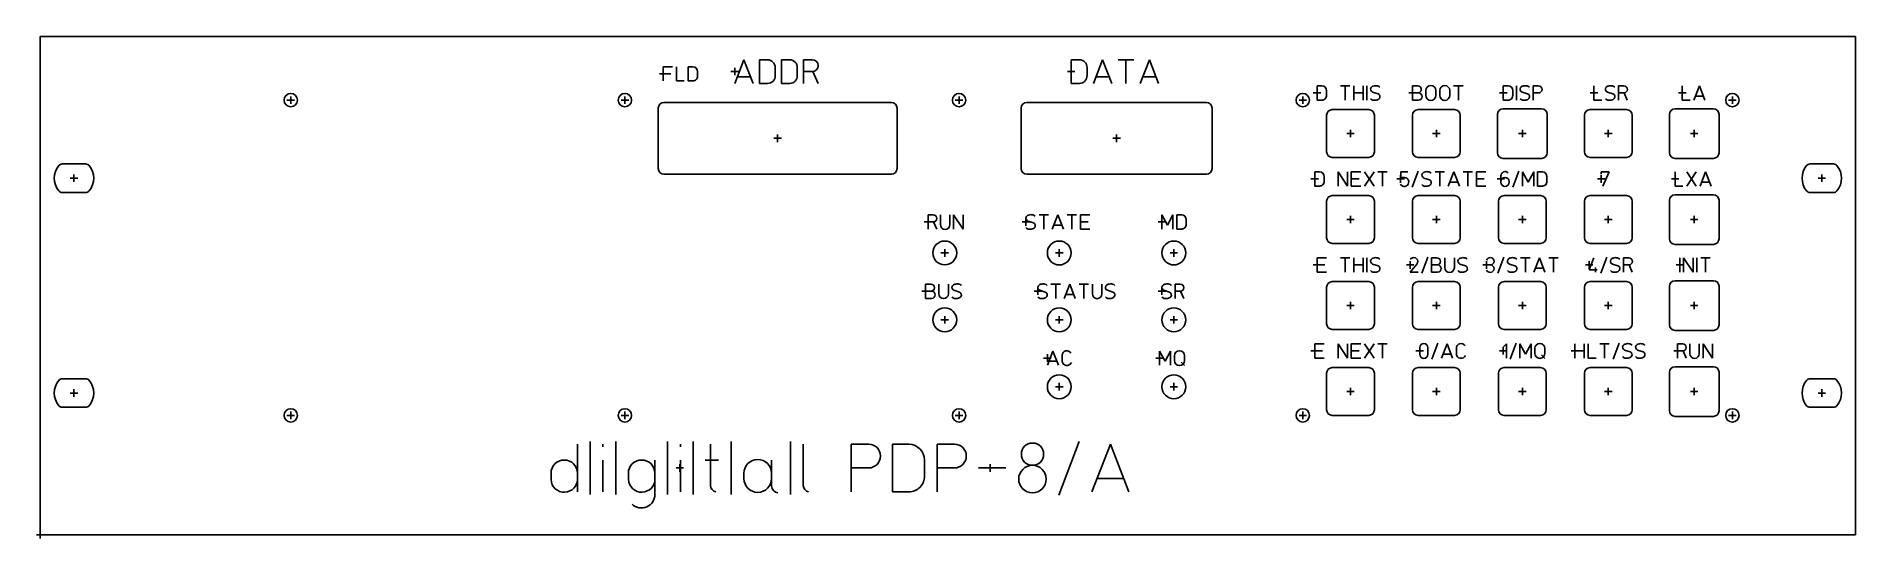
# Model space of a CAD drawing. Header units: inches. Extents: x 0 to 19, y 0 to 5.2.
import ezdxf

# ---------------------------------------------------------------- set-up
doc = ezdxf.new("R2010")
doc.units = ezdxf.units.IN
doc.header["$MEASUREMENT"] = 0
for name, color, linetype in [('Contour', 7, 'CONTINUOUS'), ('Engraving', 7, 'CONTINUOUS'), ('Reference_points', 1, 'CONTINUOUS')]:
    doc.layers.add(name, color=color, linetype=linetype)

msp = doc.modelspace()

# ---------------------------------------------------------------- linework, layer by layer
at = {"layer": 'Contour', "color": 7, "linetype": 'CONTINUOUS'}
for p, q in [((19.01575, 5.21654), (0, 5.21654)), ((0, 5.21654), (0, 5.21654)), ((0, 5.21654), (0, 0)), ((19.01575, 0), (19.01575, 5.21654)), ((19.01575, 5.21654), (19.01575, 5.21654)), ((6.475, 3.83409), (6.475, 4.46591)), ((6.53409, 4.525), (8.91591, 4.525)), ((8.975, 4.46591), (8.975, 3.83409)), ((10.275, 3.83409), (10.275, 4.46591)), ((10.33409, 4.525), (12.21591, 4.525)), ((12.275, 4.46591), (12.275, 3.83409)), ((13.475, 4.00909), (13.475, 4.39091)), ((13.53409, 4.45), (13.91591, 4.45)), ((13.975, 4.39091), (13.975, 4.00909)), ((14.375, 4.00909), (14.375, 4.39091)), ((14.43409, 4.45), (14.81591, 4.45)), ((14.875, 4.39091), (14.875, 4.00909)), ((15.265, 3.99909), (15.265, 4.40091)), ((15.32409, 4.46), (15.72591, 4.46)), ((15.785, 4.40091), (15.785, 3.99909)), ((16.175, 4.00909), (16.175, 4.39091)), ((16.23409, 4.45), (16.61591, 4.45)), ((16.675, 4.39091), (16.675, 4.00909)), ((17.065, 3.99909), (17.065, 4.40091)), ((17.12409, 4.46), (17.52591, 4.46)), ((17.585, 4.40091), (17.585, 3.99909)), ((0.23209, 3.88189), (0.47657, 3.88189)), ((13.91591, 3.95), (13.53409, 3.95)), ((14.81591, 3.95), (14.43409, 3.95)), ((15.72591, 3.94), (15.32409, 3.94)), ((16.61591, 3.95), (16.23409, 3.95)), ((17.52591, 3.94), (17.12409, 3.94)), ((18.53917, 3.88189), (18.78366, 3.88189)), ((8.91591, 3.775), (6.53409, 3.775)), ((12.21591, 3.775), (10.33409, 3.775)), ((0.47657, 3.58268), (0.23209, 3.58268)), ((13.475, 3.10909), (13.475, 3.49091)), ((13.53409, 3.55), (13.91591, 3.55)), ((13.975, 3.49091), (13.975, 3.10909)), ((14.375, 3.10909), (14.375, 3.49091)), ((14.43409, 3.55), (14.81591, 3.55)), ((14.875, 3.49091), (14.875, 3.10909)), ((15.275, 3.10909), (15.275, 3.49091)), ((15.33409, 3.55), (15.71591, 3.55)), ((15.775, 3.49091), (15.775, 3.10909)), ((16.175, 3.10909), (16.175, 3.49091)), ((16.23409, 3.55), (16.61591, 3.55)), ((16.675, 3.49091), (16.675, 3.10909)), ((17.065, 3.09909), (17.065, 3.50091)), ((17.12409, 3.56), (17.52591, 3.56)), ((17.585, 3.50091), (17.585, 3.09909)), ((18.78366, 3.58268), (18.53917, 3.58268)), ((13.91591, 3.05), (13.53409, 3.05)), ((14.81591, 3.05), (14.43409, 3.05)), ((15.71591, 3.05), (15.33409, 3.05)), ((16.61591, 3.05), (16.23409, 3.05)), ((17.52591, 3.04), (17.12409, 3.04)), ((13.475, 2.20909), (13.475, 2.59091)), ((13.53409, 2.65), (13.91591, 2.65)), ((13.975, 2.59091), (13.975, 2.20909)), ((14.375, 2.20909), (14.375, 2.59091)), ((14.43409, 2.65), (14.81591, 2.65)), ((14.875, 2.59091), (14.875, 2.20909)), ((15.275, 2.20909), (15.275, 2.59091)), ((15.33409, 2.65), (15.71591, 2.65)), ((15.775, 2.59091), (15.775, 2.20909)), ((16.175, 2.20909), (16.175, 2.59091)), ((16.23409, 2.65), (16.61591, 2.65)), ((16.675, 2.59091), (16.675, 2.20909)), ((17.065, 2.19909), (17.065, 2.60091)), ((17.12409, 2.66), (17.52591, 2.66)), ((17.585, 2.60091), (17.585, 2.19909)), ((13.91591, 2.15), (13.53409, 2.15)), ((14.81591, 2.15), (14.43409, 2.15)), ((15.71591, 2.15), (15.33409, 2.15)), ((16.61591, 2.15), (16.23409, 2.15)), ((17.52591, 2.14), (17.12409, 2.14)), ((13.53409, 1.75), (13.91591, 1.75)), ((14.43409, 1.75), (14.81591, 1.75)), ((15.33409, 1.75), (15.71591, 1.75)), ((16.23409, 1.75), (16.61591, 1.75)), ((17.12409, 1.76), (17.52591, 1.76)), ((0.23209, 1.63386), (0.47657, 1.63386)), ((13.475, 1.30909), (13.475, 1.69091)), ((13.975, 1.69091), (13.975, 1.30909)), ((14.375, 1.30909), (14.375, 1.69091)), ((14.875, 1.69091), (14.875, 1.30909)), ((15.275, 1.30909), (15.275, 1.69091)), ((15.775, 1.69091), (15.775, 1.30909)), ((16.175, 1.30909), (16.175, 1.69091)), ((16.675, 1.69091), (16.675, 1.30909)), ((17.065, 1.29909), (17.065, 1.70091)), ((17.585, 1.70091), (17.585, 1.29909)), ((18.53917, 1.63386), (18.78366, 1.63386)), ((0.47657, 1.33465), (0.23209, 1.33465)), ((18.78366, 1.33465), (18.53917, 1.33465)), ((13.91591, 1.25), (13.53409, 1.25)), ((14.81591, 1.25), (14.43409, 1.25)), ((15.71591, 1.25), (15.33409, 1.25)), ((16.61591, 1.25), (16.23409, 1.25)), ((17.52591, 1.24), (17.12409, 1.24)), ((0, 0), (0, 0)), ((0, 0), (19.01575, 0)), ((19.01575, 0), (19.01575, 0))]:
    msp.add_line(p, q, dxfattribs=at)
for centre, radius in [((2.625, 4.55), 0.07), ((6.125, 4.55), 0.07), ((9.625, 4.55), 0.07), ((13.225, 4.55), 0.07), ((17.725, 4.55), 0.07), ((9.47496, 2.95004), 0.125), ((10.675, 2.95), 0.125), ((11.875, 2.95), 0.125), ((9.47496, 2.25004), 0.125), ((10.675, 2.25), 0.125), ((11.875, 2.25), 0.125), ((10.675, 1.55), 0.125), ((11.875, 1.55), 0.125), ((2.625, 1.25), 0.07), ((6.125, 1.25), 0.07), ((9.625, 1.25), 0.07), ((13.225, 1.25), 0.07), ((17.725, 1.25), 0.07)]:
    msp.add_circle(centre, radius, dxfattribs=at)
for centre, radius, start, end in [((6.53409, 4.46591), 0.05909, 450, 180), ((8.91591, 4.46591), 0.05909, 360, 90), ((10.33409, 4.46591), 0.05909, 450, 180), ((12.21591, 4.46591), 0.05909, 360, 90), ((13.53409, 4.39091), 0.05909, 450, 180), ((13.91591, 4.39091), 0.05909, 360, 90), ((14.43409, 4.39091), 0.05909, 450, 180), ((14.81591, 4.39091), 0.05909, 360, 90), ((15.32409, 4.40091), 0.05909, 450, 180), ((15.72591, 4.40091), 0.05909, 360, 90), ((16.23409, 4.39091), 0.05909, 450, 180), ((16.61591, 4.39091), 0.05909, 360, 90), ((17.12409, 4.40091), 0.05909, 450, 180), ((17.52591, 4.40091), 0.05909, 360, 90), ((13.53409, 4.00909), 0.05909, 180, -90), ((13.91591, 4.00909), 0.05909, 270, 0), ((14.43409, 4.00909), 0.05909, 180, -90), ((14.81591, 4.00909), 0.05909, 270, 0), ((16.23409, 4.00909), 0.05909, 180, -90), ((16.61591, 4.00909), 0.05909, 270, 0), ((0.35433, 3.73228), 0.20669, 500.06167, 219.93833), ((0.23209, 3.83465), 0.04724, 450.01816, 140.08379), ((0.47657, 3.83465), 0.04724, 399.91621, 89.98184), ((0.35433, 3.73228), 0.20669, 320.06167, 39.93833), ((6.53409, 3.83409), 0.05909, 180, -90), ((8.91591, 3.83409), 0.05909, 270, 0), ((10.33409, 3.83409), 0.05909, 180, -90), ((12.21591, 3.83409), 0.05909, 270, 0), ((15.32409, 3.99909), 0.05909, 180, -90), ((15.72591, 3.99909), 0.05909, 270, 0), ((17.12409, 3.99909), 0.05909, 180, -90), ((17.52591, 3.99909), 0.05909, 270, 0), ((18.66142, 3.73228), 0.20669, 500.06167, 219.93833), ((18.53917, 3.83465), 0.04724, 450.01816, 140.08379), ((18.78366, 3.83465), 0.04724, 399.91621, 89.98184), ((18.66142, 3.73228), 0.20669, 320.06167, 39.93833), ((0.23209, 3.62992), 0.04724, 579.91621, 269.98184), ((0.47657, 3.62992), 0.04724, 269.97817, -39.97849), ((13.53409, 3.49091), 0.05909, 450, 180), ((13.91591, 3.49091), 0.05909, 360, 90), ((14.43409, 3.49091), 0.05909, 450, 180), ((14.81591, 3.49091), 0.05909, 360, 90), ((15.33409, 3.49091), 0.05909, 450, 180), ((15.71591, 3.49091), 0.05909, 360, 90), ((16.23409, 3.49091), 0.05909, 450, 180), ((16.61591, 3.49091), 0.05909, 360, 90), ((17.12409, 3.50091), 0.05909, 450, 180), ((17.52591, 3.50091), 0.05909, 360, 90), ((18.53917, 3.62992), 0.04724, 579.91621, 269.98184), ((18.78366, 3.62992), 0.04724, 269.97817, -39.97849), ((13.53409, 3.10909), 0.05909, 180, -90), ((13.91591, 3.10909), 0.05909, 270, 0), ((14.43409, 3.10909), 0.05909, 180, -90), ((14.81591, 3.10909), 0.05909, 270, 0), ((15.33409, 3.10909), 0.05909, 180, -90), ((15.71591, 3.10909), 0.05909, 270, 0), ((16.23409, 3.10909), 0.05909, 180, -90), ((16.61591, 3.10909), 0.05909, 270, 0), ((17.12409, 3.09909), 0.05909, 180, -90), ((17.52591, 3.09909), 0.05909, 270, 0), ((13.53409, 2.59091), 0.05909, 450, 180), ((13.91591, 2.59091), 0.05909, 360, 90), ((14.43409, 2.59091), 0.05909, 450, 180), ((14.81591, 2.59091), 0.05909, 360, 90), ((15.33409, 2.59091), 0.05909, 450, 180), ((15.71591, 2.59091), 0.05909, 360, 90), ((16.23409, 2.59091), 0.05909, 450, 180), ((16.61591, 2.59091), 0.05909, 360, 90), ((17.12409, 2.60091), 0.05909, 450, 180), ((17.52591, 2.60091), 0.05909, 360, 90), ((13.53409, 2.20909), 0.05909, 180, -90), ((13.91591, 2.20909), 0.05909, 270, 0), ((14.43409, 2.20909), 0.05909, 180, -90), ((14.81591, 2.20909), 0.05909, 270, 0), ((15.33409, 2.20909), 0.05909, 180, -90), ((15.71591, 2.20909), 0.05909, 270, 0), ((16.23409, 2.20909), 0.05909, 180, -90), ((16.61591, 2.20909), 0.05909, 270, 0), ((17.12409, 2.19909), 0.05909, 180, -90), ((17.52591, 2.19909), 0.05909, 270, 0), ((13.53409, 1.69091), 0.05909, 450, 180), ((13.91591, 1.69091), 0.05909, 360, 90), ((14.43409, 1.69091), 0.05909, 450, 180), ((14.81591, 1.69091), 0.05909, 360, 90), ((15.33409, 1.69091), 0.05909, 450, 180), ((15.71591, 1.69091), 0.05909, 360, 90), ((16.23409, 1.69091), 0.05909, 450, 180), ((16.61591, 1.69091), 0.05909, 360, 90), ((17.12409, 1.70091), 0.05909, 450, 180), ((17.52591, 1.70091), 0.05909, 360, 90), ((0.35433, 1.48425), 0.20669, 500.06167, 219.93833), ((0.23209, 1.58661), 0.04724, 450.01816, 140.08379), ((0.47657, 1.58661), 0.04724, 399.91621, 89.98184), ((0.35433, 1.48425), 0.20669, 320.06167, 39.93833), ((18.66142, 1.48425), 0.20669, 500.06167, 219.93833), ((18.53917, 1.58661), 0.04724, 450.01816, 140.08379), ((18.78366, 1.58661), 0.04724, 399.91621, 89.98184), ((18.66142, 1.48425), 0.20669, 320.06167, 39.93833), ((0.23209, 1.38189), 0.04724, 579.91621, 269.98184), ((0.47657, 1.38189), 0.04724, 269.97817, -39.97849), ((18.53917, 1.38189), 0.04724, 579.91621, 269.98184), ((18.78366, 1.38189), 0.04724, 269.97817, -39.97849), ((13.53409, 1.30909), 0.05909, 180, -90), ((13.91591, 1.30909), 0.05909, 270, 0), ((14.43409, 1.30909), 0.05909, 180, -90), ((14.81591, 1.30909), 0.05909, 270, 0), ((15.33409, 1.30909), 0.05909, 180, -90), ((15.71591, 1.30909), 0.05909, 270, 0), ((16.23409, 1.30909), 0.05909, 180, -90), ((16.61591, 1.30909), 0.05909, 270, 0), ((17.12409, 1.29909), 0.05909, 180, -90), ((17.52591, 1.29909), 0.05909, 270, 0)]:
    msp.add_arc(centre, radius, start, end, dxfattribs=at)
at = {"layer": 'Engraving', "color": 2, "linetype": 'CONTINUOUS'}
for p, q in [((7.275, 4.725), (7.37146, 4.97303)), ((7.37146, 4.97303), (7.46791, 4.725)), ((7.53406, 4.97303), (7.61949, 4.97303)), ((7.53406, 4.725), (7.53406, 4.97303)), ((7.76555, 4.97303), (7.85098, 4.97303)), ((7.76555, 4.725), (7.76555, 4.97303)), ((7.99705, 4.725), (7.99705, 4.97303)), ((7.99705, 4.97303), (8.08799, 4.97303)), ((10.8, 4.97303), (10.88543, 4.97303)), ((10.8, 4.725), (10.8, 4.97303)), ((11.0315, 4.725), (11.12795, 4.97303)), ((11.12795, 4.97303), (11.22441, 4.725)), ((11.29055, 4.97303), (11.45591, 4.97303)), ((11.45591, 4.97303), (11.37323, 4.97303)), ((11.37323, 4.97303), (11.37323, 4.725)), ((11.52205, 4.725), (11.6185, 4.97303)), ((11.6185, 4.97303), (11.71496, 4.725)), ((6.62421, 4.89882), (6.525, 4.89882)), ((6.525, 4.89882), (6.525, 4.75)), ((6.525, 4.82441), (6.60768, 4.82441)), ((6.6639, 4.89882), (6.6639, 4.75)), ((6.78626, 4.89882), (6.83752, 4.89882)), ((6.78626, 4.75), (6.78626, 4.89882)), ((6.88547, 4.84921), (6.88547, 4.79961)), ((7.30256, 4.7939), (7.44035, 4.7939)), ((7.69941, 4.89035), (7.69941, 4.80768)), ((7.93091, 4.89035), (7.93091, 4.80768)), ((8.08799, 4.84902), (7.99705, 4.84902)), ((7.99705, 4.84902), (8.0935, 4.84902)), ((8.0935, 4.84902), (8.14862, 4.725)), ((10.96535, 4.89035), (10.96535, 4.80768)), ((11.05906, 4.7939), (11.19685, 4.7939)), ((11.54961, 4.7939), (11.6874, 4.7939)), ((6.6639, 4.75), (6.74657, 4.75)), ((6.83752, 4.75), (6.78626, 4.75)), ((7.61949, 4.725), (7.53406, 4.725)), ((7.85098, 4.725), (7.76555, 4.725)), ((10.88543, 4.725), (10.8, 4.725)), ((13.375, 4.69882), (13.42626, 4.69882)), ((13.375, 4.55), (13.375, 4.69882)), ((13.47421, 4.64921), (13.47421, 4.59961)), ((13.61972, 4.69882), (13.71894, 4.69882)), ((13.71894, 4.69882), (13.66933, 4.69882)), ((13.66933, 4.69882), (13.66933, 4.55)), ((13.75862, 4.69882), (13.75862, 4.55)), ((13.75862, 4.55), (13.75862, 4.62441)), ((13.75862, 4.62441), (13.85783, 4.62441)), ((13.85783, 4.55), (13.85783, 4.69882)), ((13.85783, 4.62441), (13.85783, 4.55)), ((13.89752, 4.69882), (13.89752, 4.55)), ((13.95539, 4.63433), (14.01327, 4.61449)), ((14.42957, 4.69882), (14.375, 4.69882)), ((14.375, 4.69882), (14.375, 4.55)), ((14.43783, 4.62441), (14.375, 4.62441)), ((14.5139, 4.64921), (14.5139, 4.59961)), ((14.61972, 4.59961), (14.61972, 4.64921)), ((14.65941, 4.64921), (14.65941, 4.59961)), ((14.76524, 4.59961), (14.76524, 4.64921)), ((14.80492, 4.69882), (14.90413, 4.69882)), ((14.90413, 4.69882), (14.85453, 4.69882)), ((14.85453, 4.69882), (14.85453, 4.55)), ((15.325, 4.69882), (15.37626, 4.69882)), ((15.325, 4.55), (15.325, 4.69882)), ((15.42421, 4.64921), (15.42421, 4.59961)), ((15.4639, 4.69882), (15.4639, 4.55)), ((15.52177, 4.63433), (15.57965, 4.61449)), ((15.63917, 4.55), (15.63917, 4.69882)), ((15.63917, 4.69882), (15.69374, 4.69882)), ((15.69374, 4.62441), (15.63917, 4.62441)), ((16.275, 4.69882), (16.275, 4.55)), ((16.41555, 4.63433), (16.47343, 4.61449)), ((16.53295, 4.55), (16.53295, 4.69882)), ((16.53295, 4.69882), (16.58752, 4.69882)), ((16.58752, 4.62441), (16.53295, 4.62441)), ((16.53295, 4.62441), (16.59083, 4.62441)), ((16.59083, 4.62441), (16.6239, 4.55)), ((17.2, 4.69882), (17.2, 4.55)), ((17.32236, 4.55), (17.38024, 4.69882)), ((17.3389, 4.59134), (17.42157, 4.59134)), ((17.38024, 4.69882), (17.43811, 4.55)), ((13.42626, 4.55), (13.375, 4.55)), ((14.375, 4.55), (14.43783, 4.55)), ((15.37626, 4.55), (15.325, 4.55)), ((16.275, 4.55), (16.35768, 4.55)), ((17.2, 4.55), (17.28268, 4.55)), ((13.35, 3.79882), (13.40126, 3.79882)), ((13.35, 3.65), (13.35, 3.79882)), ((13.40126, 3.65), (13.35, 3.65)), ((13.44921, 3.74921), (13.44921, 3.69961)), ((13.59472, 3.65), (13.59472, 3.79882)), ((13.59472, 3.79882), (13.69394, 3.65)), ((13.69394, 3.65), (13.69394, 3.79882)), ((13.83283, 3.79882), (13.73362, 3.79882)), ((13.73362, 3.79882), (13.73362, 3.65)), ((13.73362, 3.72441), (13.8163, 3.72441)), ((13.73362, 3.65), (13.83283, 3.65)), ((13.87252, 3.79882), (13.97173, 3.65)), ((13.87252, 3.65), (13.97173, 3.79882)), ((14.01142, 3.79882), (14.11063, 3.79882)), ((14.11063, 3.79882), (14.06102, 3.79882)), ((14.06102, 3.79882), (14.06102, 3.65)), ((14.32606, 3.79882), (14.25165, 3.79882)), ((14.25165, 3.79882), (14.25165, 3.72937)), ((14.37236, 3.64008), (14.4352, 3.80709)), ((14.49307, 3.73433), (14.55094, 3.71449)), ((14.61047, 3.79882), (14.70969, 3.79882)), ((14.70969, 3.79882), (14.66008, 3.79882)), ((14.66008, 3.79882), (14.66008, 3.65)), ((14.74937, 3.65), (14.80724, 3.79882)), ((14.76591, 3.69134), (14.84858, 3.69134)), ((14.80724, 3.79882), (14.86512, 3.65)), ((14.9048, 3.79882), (15.00402, 3.79882)), ((15.00402, 3.79882), (14.95441, 3.79882)), ((14.95441, 3.79882), (14.95441, 3.65)), ((15.14291, 3.79882), (15.0437, 3.79882)), ((15.0437, 3.79882), (15.0437, 3.65)), ((15.0437, 3.72441), (15.12638, 3.72441)), ((15.0437, 3.65), (15.14291, 3.65)), ((15.3, 3.68969), (15.3, 3.75417)), ((15.38598, 3.69795), (15.38598, 3.68969)), ((15.42567, 3.64008), (15.4885, 3.80709)), ((15.52819, 3.65), (15.52819, 3.79882)), ((15.52819, 3.79882), (15.58606, 3.69134)), ((15.58606, 3.69134), (15.64394, 3.79882)), ((15.64394, 3.79882), (15.64394, 3.65)), ((15.68362, 3.79882), (15.73488, 3.79882)), ((15.68362, 3.65), (15.68362, 3.79882)), ((15.73488, 3.65), (15.68362, 3.65)), ((15.78283, 3.74921), (15.78283, 3.69961)), ((16.35, 3.77402), (16.35, 3.79882)), ((16.35, 3.79882), (16.43268, 3.79882)), ((16.43268, 3.79882), (16.36654, 3.65)), ((17.125, 3.79882), (17.125, 3.65)), ((17.125, 3.65), (17.20768, 3.65)), ((17.24736, 3.79882), (17.34657, 3.65)), ((17.24736, 3.65), (17.34657, 3.79882)), ((17.38626, 3.65), (17.44413, 3.79882)), ((17.4028, 3.69134), (17.48547, 3.69134)), ((17.44413, 3.79882), (17.50201, 3.65)), ((13.47421, 2.89882), (13.375, 2.89882)), ((13.375, 2.89882), (13.375, 2.75)), ((13.61972, 2.89882), (13.71894, 2.89882)), ((13.71894, 2.89882), (13.66933, 2.89882)), ((13.66933, 2.89882), (13.66933, 2.75)), ((13.75862, 2.89882), (13.75862, 2.75)), ((13.85783, 2.75), (13.85783, 2.89882)), ((13.89752, 2.89882), (13.89752, 2.75)), ((14.35165, 2.88394), (14.36157, 2.8922)), ((14.47236, 2.74008), (14.5352, 2.90709)), ((14.62945, 2.89882), (14.57488, 2.89882)), ((14.57488, 2.89882), (14.57488, 2.75)), ((14.71378, 2.89882), (14.71378, 2.7963)), ((14.81299, 2.7963), (14.81299, 2.89882)), ((15.26906, 2.74008), (15.33189, 2.90709)), ((15.50717, 2.89882), (15.60638, 2.89882)), ((15.60638, 2.89882), (15.55677, 2.89882)), ((15.55677, 2.89882), (15.55677, 2.75)), ((15.64606, 2.75), (15.70394, 2.89882)), ((15.70394, 2.89882), (15.76181, 2.75)), ((15.8015, 2.89882), (15.90071, 2.89882)), ((15.90071, 2.89882), (15.8511, 2.89882)), ((15.8511, 2.89882), (15.8511, 2.75)), ((16.27461, 2.89882), (16.225, 2.7748)), ((16.34736, 2.74008), (16.4102, 2.90709)), ((16.58547, 2.75), (16.58547, 2.89882)), ((16.58547, 2.89882), (16.64004, 2.89882)), ((17.175, 2.89882), (17.175, 2.75)), ((17.21469, 2.75), (17.21469, 2.89882)), ((17.21469, 2.89882), (17.3139, 2.75)), ((17.3139, 2.75), (17.3139, 2.89882)), ((17.35358, 2.89882), (17.35358, 2.75)), ((17.39327, 2.89882), (17.49248, 2.89882)), ((17.49248, 2.89882), (17.44287, 2.89882)), ((17.44287, 2.89882), (17.44287, 2.75)), ((13.375, 2.82441), (13.45768, 2.82441)), ((13.375, 2.75), (13.47421, 2.75)), ((13.75862, 2.75), (13.75862, 2.82441)), ((13.75862, 2.82441), (13.85783, 2.82441)), ((13.85783, 2.82441), (13.85783, 2.75)), ((13.95539, 2.83433), (14.01327, 2.81449)), ((14.41945, 2.83433), (14.35, 2.75)), ((14.35, 2.75), (14.43268, 2.75)), ((14.63772, 2.82441), (14.57488, 2.82441)), ((14.57488, 2.75), (14.63772, 2.75)), ((14.87087, 2.83433), (14.92874, 2.81449)), ((15.38976, 2.83433), (15.44764, 2.81449)), ((15.6626, 2.79134), (15.74528, 2.79134)), ((16.225, 2.7748), (16.30768, 2.7748)), ((16.29114, 2.7748), (16.29114, 2.79961)), ((16.29114, 2.79961), (16.29114, 2.75)), ((16.30768, 2.7748), (16.29114, 2.7748)), ((16.46807, 2.83433), (16.52594, 2.81449)), ((16.64004, 2.82441), (16.58547, 2.82441)), ((16.58547, 2.82441), (16.64335, 2.82441)), ((16.64335, 2.82441), (16.67642, 2.75)), ((13.44921, 1.99882), (13.35, 1.99882)), ((13.35, 1.99882), (13.35, 1.85)), ((13.35, 1.92441), (13.43268, 1.92441)), ((13.59472, 1.85), (13.59472, 1.99882)), ((13.59472, 1.99882), (13.69394, 1.85)), ((13.69394, 1.85), (13.69394, 1.99882)), ((13.83283, 1.99882), (13.73362, 1.99882)), ((13.73362, 1.99882), (13.73362, 1.85)), ((13.73362, 1.92441), (13.8163, 1.92441)), ((13.87252, 1.99882), (13.97173, 1.85)), ((13.87252, 1.85), (13.97173, 1.99882)), ((14.01142, 1.99882), (14.11063, 1.99882)), ((14.11063, 1.99882), (14.06102, 1.99882)), ((14.06102, 1.99882), (14.06102, 1.85)), ((14.45, 1.95913), (14.45, 1.88969)), ((14.53598, 1.88969), (14.53598, 1.95913)), ((14.57567, 1.84008), (14.6385, 2.00709)), ((14.67819, 1.85), (14.73606, 1.99882)), ((14.73606, 1.99882), (14.79394, 1.85)), ((14.83362, 1.95252), (14.83362, 1.8963)), ((15.325, 1.96575), (15.35807, 1.99882)), ((15.35807, 1.99882), (15.35807, 1.85)), ((15.39776, 1.84008), (15.46059, 2.00709)), ((15.50028, 1.85), (15.50028, 1.99882)), ((15.50028, 1.99882), (15.55815, 1.89134)), ((15.55815, 1.89134), (15.61602, 1.99882)), ((15.61602, 1.99882), (15.61602, 1.85)), ((15.65571, 1.94921), (15.65571, 1.89961)), ((15.76154, 1.89961), (15.76154, 1.94921)), ((16.075, 1.99882), (16.075, 1.85)), ((16.075, 1.85), (16.075, 1.92441)), ((16.075, 1.92441), (16.17421, 1.92441)), ((16.17421, 1.85), (16.17421, 1.99882)), ((16.17421, 1.92441), (16.17421, 1.85)), ((16.2139, 1.99882), (16.2139, 1.85)), ((16.33626, 1.99882), (16.43547, 1.99882)), ((16.43547, 1.99882), (16.38587, 1.99882)), ((16.38587, 1.99882), (16.38587, 1.85)), ((16.47516, 1.84008), (16.53799, 2.00709)), ((16.59587, 1.93433), (16.65374, 1.91449)), ((16.73146, 1.93433), (16.78933, 1.91449)), ((17.15, 1.85), (17.15, 1.99882)), ((17.15, 1.99882), (17.20457, 1.99882)), ((17.20457, 1.92441), (17.15, 1.92441)), ((17.15, 1.92441), (17.20787, 1.92441)), ((17.20787, 1.92441), (17.24094, 1.85)), ((17.27898, 1.99882), (17.27898, 1.8963)), ((17.37819, 1.8963), (17.37819, 1.99882)), ((17.41787, 1.85), (17.41787, 1.99882)), ((17.41787, 1.99882), (17.51709, 1.85)), ((17.51709, 1.85), (17.51709, 1.99882)), ((13.35, 1.85), (13.44921, 1.85)), ((13.73362, 1.85), (13.83283, 1.85)), ((14.69472, 1.89134), (14.7774, 1.89134)), ((15.72516, 1.88307), (15.76154, 1.84669)), ((16.2139, 1.85), (16.29657, 1.85)), ((5.76185, 0.97736), (5.76185, 0.42224)), ((6.02831, 0.97736), (6.02831, 0.42224)), ((6.57232, 0.97736), (6.57232, 0.42224)), ((6.83878, 0.97736), (6.83878, 0.42224)), ((7.23846, 0.97736), (7.23846, 0.42224)), ((7.8602, 0.97736), (7.8602, 0.42224)), ((10.67165, 0.41669), (10.8826, 0.97736)), ((5.62862, 0.94961), (5.62862, 0.58878)), ((5.89508, 0.94961), (5.89508, 0.92185)), ((5.89508, 0.78307), (5.89508, 0.45)), ((6.43909, 0.78307), (6.43909, 0.58878)), ((6.70555, 0.94961), (6.70555, 0.92185)), ((6.70555, 0.78307), (6.70555, 0.45)), ((7.10524, 0.78307), (6.96646, 0.78307)), ((6.96646, 0.78307), (7.02197, 0.78307)), ((7.02197, 0.94961), (7.02197, 0.78307)), ((7.02197, 0.78307), (7.10524, 0.78307)), ((7.02197, 0.78307), (7.02197, 0.51661)), ((7.66035, 0.78307), (7.66035, 0.58878)), ((7.99343, 0.94961), (7.99343, 0.51661)), ((8.49559, 0.45), (8.49559, 0.94961)), ((8.49559, 0.94961), (8.67878, 0.94961)), ((8.92858, 0.94961), (9.10067, 0.94961)), ((8.92858, 0.45), (8.92858, 0.94961)), ((9.26165, 0.78307), (9.26165, 0.61654)), ((9.39488, 0.45), (9.39488, 0.94961)), ((9.39488, 0.94961), (9.57807, 0.94961)), ((11.01583, 0.45), (11.21012, 0.94961)), ((11.21012, 0.94961), (11.40441, 0.45)), ((5.35106, 0.57768), (5.35106, 0.64429)), ((5.62862, 0.64429), (5.62862, 0.45)), ((6.16154, 0.57768), (6.16154, 0.64429)), ((6.43909, 0.64429), (6.43909, 0.42224)), ((7.37169, 0.58878), (7.37169, 0.64429)), ((7.66035, 0.64429), (7.66035, 0.51106)), ((8.67878, 0.6998), (8.49559, 0.6998)), ((9.57807, 0.6998), (9.39488, 0.6998)), ((9.82787, 0.6998), (10.11654, 0.6998)), ((11.07134, 0.58878), (11.3489, 0.58878)), ((9.10067, 0.45), (8.92858, 0.45))]:
    msp.add_line(p, q, dxfattribs=at)
at = {"layer": 'Engraving', "color": 255, "linetype": 'CONTINUOUS'}
for p, q in [((9.29996, 3.20004), (9.29996, 3.34886)), ((9.29996, 3.34886), (9.35453, 3.34886)), ((9.35453, 3.27445), (9.29996, 3.27445)), ((9.29996, 3.27445), (9.35783, 3.27445)), ((9.35783, 3.27445), (9.39091, 3.20004)), ((9.42894, 3.34886), (9.42894, 3.24634)), ((9.52815, 3.24634), (9.52815, 3.34886)), ((9.56783, 3.20004), (9.56783, 3.34886)), ((9.56783, 3.34886), (9.66705, 3.20004)), ((9.66705, 3.20004), (9.66705, 3.34886)), ((10.34555, 3.28433), (10.40343, 3.26449)), ((10.46295, 3.34882), (10.56217, 3.34882)), ((10.56217, 3.34882), (10.51256, 3.34882)), ((10.51256, 3.34882), (10.51256, 3.2)), ((10.60185, 3.2), (10.65972, 3.34882)), ((10.61839, 3.24134), (10.70106, 3.24134)), ((10.65972, 3.34882), (10.7176, 3.2)), ((10.75728, 3.34882), (10.8565, 3.34882)), ((10.8565, 3.34882), (10.80689, 3.34882)), ((10.80689, 3.34882), (10.80689, 3.2)), ((10.99539, 3.34882), (10.89618, 3.34882)), ((10.89618, 3.34882), (10.89618, 3.2)), ((10.89618, 3.27441), (10.97886, 3.27441)), ((11.75, 3.2), (11.75, 3.34882)), ((11.75, 3.34882), (11.80787, 3.24134)), ((11.80787, 3.24134), (11.86575, 3.34882)), ((11.86575, 3.34882), (11.86575, 3.2)), ((11.90543, 3.34882), (11.95669, 3.34882)), ((11.90543, 3.2), (11.90543, 3.34882)), ((12.00465, 3.29921), (12.00465, 3.24961)), ((10.89618, 3.2), (10.99539, 3.2)), ((11.95669, 3.2), (11.90543, 3.2)), ((9.32953, 2.62386), (9.27496, 2.62386)), ((9.27496, 2.62386), (9.27496, 2.47504)), ((9.3378, 2.54945), (9.27496, 2.54945)), ((9.41386, 2.62386), (9.41386, 2.52134)), ((9.51307, 2.52134), (9.51307, 2.62386)), ((9.57094, 2.55937), (9.62882, 2.53953)), ((10.47055, 2.55933), (10.52843, 2.53949)), ((10.58795, 2.62382), (10.68717, 2.62382)), ((10.68717, 2.62382), (10.63756, 2.62382)), ((10.63756, 2.62382), (10.63756, 2.475)), ((10.72685, 2.475), (10.78472, 2.62382)), ((10.74339, 2.51634), (10.82606, 2.51634)), ((10.78472, 2.62382), (10.8426, 2.475)), ((10.88228, 2.62382), (10.9815, 2.62382)), ((10.9815, 2.62382), (10.93189, 2.62382)), ((10.93189, 2.62382), (10.93189, 2.475)), ((11.02118, 2.62382), (11.02118, 2.5213)), ((11.12039, 2.5213), (11.12039, 2.62382)), ((11.17827, 2.55933), (11.23614, 2.53949)), ((11.77055, 2.55933), (11.82843, 2.53949)), ((11.88795, 2.475), (11.88795, 2.62382)), ((11.88795, 2.62382), (11.94252, 2.62382)), ((11.94252, 2.54941), (11.88795, 2.54941)), ((11.88795, 2.54941), (11.94583, 2.54941)), ((11.94583, 2.54941), (11.9789, 2.475)), ((9.27496, 2.47504), (9.3378, 2.47504)), ((10.55, 1.775), (10.60787, 1.92382)), ((10.60787, 1.92382), (10.66575, 1.775)), ((11.725, 1.775), (11.725, 1.92382)), ((11.725, 1.92382), (11.78287, 1.81634)), ((11.78287, 1.81634), (11.84075, 1.92382)), ((11.84075, 1.92382), (11.84075, 1.775)), ((10.56654, 1.81634), (10.64921, 1.81634)), ((10.70543, 1.87752), (10.70543, 1.8213)), ((11.88043, 1.87421), (11.88043, 1.82461)), ((11.94988, 1.80807), (11.98626, 1.77169)), ((11.98626, 1.82461), (11.98626, 1.87421))]:
    msp.add_line(p, q, dxfattribs=at)
at = {"layer": 'Engraving', "color": 2, "linetype": 'CONTINUOUS'}
for centre, radius, start, end in [((7.61626, 4.88996), 0.08315, 360.28237, 87.77559), ((7.84776, 4.88996), 0.08315, 360.28237, 87.77559), ((8.08799, 4.91102), 0.06201, 270, 90), ((10.8822, 4.88996), 0.08315, 360.28237, 87.77559), ((6.83559, 4.84898), 0.04988, 360.27371, 87.78424), ((6.8376, 4.79791), 0.04791, 269.91714, 2.0249), ((7.61961, 4.80484), 0.07984, 269.90737, 2.03467), ((7.8511, 4.80484), 0.07984, 269.90737, 2.03467), ((10.88555, 4.80484), 0.07984, 269.90737, 2.03467), ((13.42433, 4.64898), 0.04988, 360.27371, 87.78424), ((13.42634, 4.59791), 0.04791, 269.91714, 2.0249), ((13.96508, 4.66299), 0.03024, 144.28546, 251.35232), ((13.97638, 4.65488), 0.04417, 106.75302, 144.32233), ((13.99004, 4.6076), 0.09339, 77.68325, 106.40757), ((14.00165, 4.66047), 0.03925, 36.74312, 77.78643), ((14.00358, 4.58583), 0.03024, 324.28546, 71.35232), ((14.42957, 4.66161), 0.0372, -90, 90), ((14.43783, 4.5872), 0.0372, -90, 90), ((14.56681, 4.64921), 0.05291, 0, 180), ((14.56681, 4.59961), 0.05291, 180, 360), ((14.71232, 4.64921), 0.05291, 0, 180), ((14.71232, 4.59961), 0.05291, 180, 360), ((15.37433, 4.64898), 0.04988, 360.27371, 87.78424), ((15.37634, 4.59791), 0.04791, 269.91714, 2.0249), ((15.53146, 4.66299), 0.03024, 144.28546, 251.35232), ((15.54276, 4.65488), 0.04417, 106.75302, 144.32233), ((15.55642, 4.6076), 0.09339, 77.68325, 106.40757), ((15.56803, 4.66047), 0.03925, 36.74312, 77.78643), ((15.56996, 4.58583), 0.03024, 324.28546, 71.35232), ((15.69374, 4.66161), 0.0372, 270, 90), ((16.42524, 4.66299), 0.03024, 144.28546, 251.35232), ((16.43654, 4.65488), 0.04417, 106.75302, 144.32233), ((16.4502, 4.6076), 0.09339, 77.68325, 106.40757), ((16.46181, 4.66047), 0.03925, 36.74312, 77.78643), ((16.46374, 4.58583), 0.03024, 324.28546, 71.35232), ((16.58752, 4.66161), 0.0372, 270, 90), ((13.96701, 4.58835), 0.03925, 216.74312, -102.21357), ((13.97862, 4.64122), 0.09339, 257.68325, -73.59243), ((13.99228, 4.59394), 0.04417, 286.75302, -35.67767), ((15.53339, 4.58835), 0.03925, 216.74312, -102.21357), ((15.545, 4.64122), 0.09339, 257.68325, -73.59243), ((15.55866, 4.59394), 0.04417, 286.75302, -35.67767), ((16.42717, 4.58835), 0.03925, 216.74312, -102.21357), ((16.43878, 4.64122), 0.09339, 257.68325, -73.59243), ((16.45244, 4.59394), 0.04417, 286.75302, -35.67767), ((13.39933, 3.74898), 0.04988, 360.27371, 87.78424), ((13.40134, 3.69791), 0.04791, 269.91714, 2.0249), ((14.28921, 3.69118), 0.04465, 208.54169, -44.42863), ((14.28626, 3.68453), 0.05665, 444.86267, 127.65774), ((14.28685, 3.69331), 0.04783, 315.71541, 84.6259), ((14.50276, 3.76299), 0.03024, 144.28546, 251.35232), ((14.50469, 3.68835), 0.03925, 216.74312, -102.21357), ((14.51406, 3.75488), 0.04417, 106.75302, 144.32233), ((14.5163, 3.74122), 0.09339, 257.68325, -73.59243), ((14.52772, 3.7076), 0.09339, 77.68325, 106.40757), ((14.52996, 3.69394), 0.04417, 286.75302, -35.67767), ((14.53933, 3.76047), 0.03925, 36.74312, 77.78643), ((14.54126, 3.68583), 0.03024, 324.28546, 71.35232), ((15.34579, 3.75602), 0.04583, 45.83787, -177.68687), ((15.34299, 3.69795), 0.04299, 360, 180), ((15.34299, 3.68969), 0.04299, 180, 0), ((15.73295, 3.74898), 0.04988, 360.27371, 87.78424), ((15.73496, 3.69791), 0.04791, 269.91714, 2.0249), ((13.96508, 2.86299), 0.03024, 144.28546, 251.35232), ((13.97638, 2.85488), 0.04417, 106.75302, 144.32233), ((13.99004, 2.8076), 0.09339, 77.68325, 106.40757), ((14.00165, 2.86047), 0.03925, 36.74312, 77.78643), ((14.38846, 2.86122), 0.04102, 319.01163, 130.98837), ((14.62945, 2.86161), 0.0372, -90, 90), ((14.88055, 2.86299), 0.03024, 144.28546, 251.35232), ((14.89185, 2.85488), 0.04417, 106.75302, 144.32233), ((14.90551, 2.8076), 0.09339, 77.68325, 106.40757), ((14.91713, 2.86047), 0.03925, 36.74312, 77.78643), ((15.18996, 2.8587), 0.04343, 450.3801, 157.00004), ((15.18969, 2.86327), 0.03886, 270, 90), ((15.39945, 2.86299), 0.03024, 144.28546, 251.35232), ((15.41075, 2.85488), 0.04417, 106.75302, 144.32233), ((15.42441, 2.8076), 0.09339, 77.68325, 106.40757), ((15.43602, 2.86047), 0.03925, 36.74312, 77.78643), ((16.47776, 2.86299), 0.03024, 144.28546, 251.35232), ((16.48906, 2.85488), 0.04417, 106.75302, 144.32233), ((16.50272, 2.8076), 0.09339, 77.68325, 106.40757), ((16.51433, 2.86047), 0.03925, 36.74312, 77.78643), ((16.64004, 2.86161), 0.0372, 270, 90), ((13.96701, 2.78835), 0.03925, 216.74312, -102.21357), ((13.97862, 2.84122), 0.09339, 257.68325, -73.59243), ((13.99228, 2.79394), 0.04417, 286.75302, -35.67767), ((14.00358, 2.78583), 0.03024, 324.28546, 71.35232), ((14.63772, 2.7872), 0.0372, -90, 90), ((14.76339, 2.7963), 0.04961, 180, 360), ((14.88248, 2.78835), 0.03925, 216.74312, -102.21357), ((14.89409, 2.84122), 0.09339, 257.68325, -73.59243), ((14.90776, 2.79394), 0.04417, 286.75302, -35.67767), ((14.91906, 2.78583), 0.03024, 324.28546, 71.35232), ((15.18992, 2.79268), 0.04598, 209.77286, -90.28574), ((15.18969, 2.78555), 0.03886, 270, 90), ((15.40138, 2.78835), 0.03925, 216.74312, -102.21357), ((15.41299, 2.84122), 0.09339, 257.68325, -73.59243), ((15.42665, 2.79394), 0.04417, 286.75302, -35.67767), ((15.43795, 2.78583), 0.03024, 324.28546, 71.35232), ((16.47969, 2.78835), 0.03925, 216.74312, -102.21357), ((16.4913, 2.84122), 0.09339, 257.68325, -73.59243), ((16.50496, 2.79394), 0.04417, 286.75302, -35.67767), ((16.51626, 2.78583), 0.03024, 324.28546, 71.35232), ((14.49299, 1.95913), 0.04299, 0, 180), ((14.88213, 1.95386), 0.0485, 28.90876, 181.60147), ((15.70862, 1.94921), 0.05291, 0, 180), ((16.60555, 1.96299), 0.03024, 144.28546, 251.35232), ((16.61685, 1.95488), 0.04417, 106.75302, 144.32233), ((16.63051, 1.9076), 0.09339, 77.68325, 106.40757), ((16.64213, 1.96047), 0.03925, 36.74312, 77.78643), ((16.64406, 1.88583), 0.03024, 324.28546, 71.35232), ((16.74114, 1.96299), 0.03024, 144.28546, 251.35232), ((16.75244, 1.95488), 0.04417, 106.75302, 144.32233), ((16.7661, 1.9076), 0.09339, 77.68325, 106.40757), ((16.77772, 1.96047), 0.03925, 36.74312, 77.78643), ((16.77965, 1.88583), 0.03024, 324.28546, 71.35232), ((17.20457, 1.96161), 0.0372, 270, 90), ((14.49299, 1.88969), 0.04299, 180, 360), ((14.88331, 1.89634), 0.04969, -179.95469, -21.5231), ((15.70862, 1.89961), 0.05291, 180, 360), ((16.60748, 1.88835), 0.03925, 216.74312, -102.21357), ((16.61909, 1.94122), 0.09339, 257.68325, -73.59243), ((16.63276, 1.89394), 0.04417, 286.75302, -35.67767), ((16.74307, 1.88835), 0.03925, 216.74312, -102.21357), ((16.75469, 1.94122), 0.09339, 257.68325, -73.59243), ((16.76835, 1.89394), 0.04417, 286.75302, -35.67767), ((17.32858, 1.8963), 0.04961, 180, 360), ((10.39409, 0.84413), 0.11657, 90, 270), ((10.39409, 0.84413), 0.11657, -90, 90), ((5.48984, 0.64429), 0.13878, 360, 180), ((6.30031, 0.64429), 0.13878, 360, 180), ((7.51602, 0.64429), 0.14433, 360, 180), ((8.67657, 0.82472), 0.12492, 271.01717, 88.98283), ((9.09421, 0.78228), 0.16744, 360.26726, 87.79069), ((9.57587, 0.82472), 0.12492, 271.01717, 88.98283), ((5.4898, 0.58465), 0.1389, 182.8712, 1.71002), ((6.30028, 0.58465), 0.1389, 182.8712, 1.71002), ((7.51602, 0.58878), 0.14433, 180, 0), ((9.10094, 0.61083), 0.16083, 269.90779, 2.03426), ((10.39409, 0.58323), 0.14433, 90, -90), ((10.39409, 0.58323), 0.14433, 270, 90), ((6.29913, 0.4215), 0.13996, 225.13014, 0.29868), ((7.08969, 0.51661), 0.06772, 179.99445, 259.61669), ((7.74083, 0.51854), 0.08083, -174.70219, -99.87903), ((8.06114, 0.51661), 0.06772, 179.99445, 259.61669)]:
    msp.add_arc(centre, radius, start, end, dxfattribs=at)
at = {"layer": 'Engraving', "color": 255, "linetype": 'CONTINUOUS'}
for centre, radius, start, end in [((9.35453, 3.31165), 0.0372, 270, 90), ((9.47854, 3.24634), 0.04961, 180, 360), ((10.35524, 3.31299), 0.03024, 144.28546, 251.35232), ((10.36654, 3.30488), 0.04417, 106.75302, 144.32233), ((10.3802, 3.2576), 0.09339, 77.68325, 106.40757), ((10.39181, 3.31047), 0.03925, 36.74312, 77.78643), ((10.39374, 3.23583), 0.03024, 324.28546, 71.35232), ((11.95476, 3.29898), 0.04988, 360.27371, 87.78424), ((11.95677, 3.24791), 0.04791, 269.91714, 2.0249), ((10.35717, 3.23835), 0.03925, 216.74312, -102.21357), ((10.36878, 3.29122), 0.09339, 257.68325, -73.59243), ((10.38244, 3.24394), 0.04417, 286.75302, -35.67767), ((9.32953, 2.58665), 0.0372, -90, 90), ((9.3378, 2.51224), 0.0372, -90, 90), ((9.46346, 2.52134), 0.04961, 180, 360), ((9.58063, 2.58803), 0.03024, 144.28546, 251.35232), ((9.58256, 2.51339), 0.03925, 216.74312, -102.21357), ((9.59193, 2.57992), 0.04417, 106.75302, 144.32233), ((9.60559, 2.53264), 0.09339, 77.68325, 106.40757), ((9.60783, 2.51898), 0.04417, 286.75302, -35.67767), ((9.6172, 2.58551), 0.03925, 36.74312, 77.78643), ((9.61913, 2.51087), 0.03024, 324.28546, 71.35232), ((10.48024, 2.58799), 0.03024, 144.28546, 251.35232), ((10.48217, 2.51335), 0.03925, 216.74312, -102.21357), ((10.49154, 2.57988), 0.04417, 106.75302, 144.32233), ((10.5052, 2.5326), 0.09339, 77.68325, 106.40757), ((10.50744, 2.51894), 0.04417, 286.75302, -35.67767), ((10.51681, 2.58547), 0.03925, 36.74312, 77.78643), ((10.51874, 2.51083), 0.03024, 324.28546, 71.35232), ((11.07079, 2.5213), 0.04961, 180, 360), ((11.18795, 2.58799), 0.03024, 144.28546, 251.35232), ((11.18988, 2.51335), 0.03925, 216.74312, -102.21357), ((11.19925, 2.57988), 0.04417, 106.75302, 144.32233), ((11.21291, 2.5326), 0.09339, 77.68325, 106.40757), ((11.21516, 2.51894), 0.04417, 286.75302, -35.67767), ((11.22453, 2.58547), 0.03925, 36.74312, 77.78643), ((11.22646, 2.51083), 0.03024, 324.28546, 71.35232), ((11.78024, 2.58799), 0.03024, 144.28546, 251.35232), ((11.78217, 2.51335), 0.03925, 216.74312, -102.21357), ((11.79154, 2.57988), 0.04417, 106.75302, 144.32233), ((11.8052, 2.5326), 0.09339, 77.68325, 106.40757), ((11.80744, 2.51894), 0.04417, 286.75302, -35.67767), ((11.81681, 2.58547), 0.03925, 36.74312, 77.78643), ((11.81874, 2.51083), 0.03024, 324.28546, 71.35232), ((11.94252, 2.58661), 0.0372, 270, 90), ((9.59417, 2.56626), 0.09339, 257.68325, -73.59243), ((10.49378, 2.56622), 0.09339, 257.68325, -73.59243), ((11.2015, 2.56622), 0.09339, 257.68325, -73.59243), ((11.79378, 2.56622), 0.09339, 257.68325, -73.59243), ((10.75394, 1.87886), 0.0485, 28.90876, 181.60147), ((11.93335, 1.87421), 0.05291, 0, 180), ((10.75512, 1.82134), 0.04969, -179.95469, -21.5231), ((11.93335, 1.82461), 0.05291, 180, 360)]:
    msp.add_arc(centre, radius, start, end, dxfattribs=at)
at = {"layer": 'Reference_points', "color": 1, "linetype": 'CONTINUOUS'}
for p, q in [((6.48563, 4.825), (6.56437, 4.825)), ((6.525, 4.78563), (6.525, 4.86437)), ((7.23563, 4.85), (7.31437, 4.85)), ((7.275, 4.81063), (7.275, 4.88937)), ((10.76063, 4.85), (10.83937, 4.85)), ((10.8, 4.81063), (10.8, 4.88937)), ((2.625, 4.51063), (2.625, 4.58937)), ((6.125, 4.51063), (6.125, 4.58937)), ((9.625, 4.51063), (9.625, 4.58937)), ((13.225, 4.51063), (13.225, 4.58937)), ((13.33563, 4.625), (13.41437, 4.625)), ((13.375, 4.58563), (13.375, 4.66437)), ((14.33563, 4.625), (14.41437, 4.625)), ((14.375, 4.58563), (14.375, 4.66437)), ((15.28563, 4.625), (15.36437, 4.625)), ((15.325, 4.58563), (15.325, 4.66437)), ((16.23563, 4.625), (16.31437, 4.625)), ((16.275, 4.58563), (16.275, 4.66437)), ((17.16063, 4.625), (17.23937, 4.625)), ((17.2, 4.58563), (17.2, 4.66437)), ((17.725, 4.51063), (17.725, 4.58937)), ((2.58563, 4.55), (2.66437, 4.55)), ((6.08563, 4.55), (6.16437, 4.55)), ((9.58563, 4.55), (9.66437, 4.55)), ((13.18563, 4.55), (13.26437, 4.55)), ((17.68563, 4.55), (17.76437, 4.55)), ((13.68563, 4.2), (13.76437, 4.2)), ((13.725, 4.16063), (13.725, 4.23937)), ((14.58563, 4.2), (14.66437, 4.2)), ((14.625, 4.16063), (14.625, 4.23937)), ((15.48563, 4.2), (15.56437, 4.2)), ((15.525, 4.16063), (15.525, 4.23937)), ((16.38563, 4.2), (16.46437, 4.2)), ((16.425, 4.16063), (16.425, 4.23937)), ((17.28563, 4.2), (17.36437, 4.2)), ((17.325, 4.16063), (17.325, 4.23937)), ((7.68563, 4.15), (7.76437, 4.15)), ((7.725, 4.11063), (7.725, 4.18937)), ((11.23563, 4.15), (11.31437, 4.15)), ((11.275, 4.11063), (11.275, 4.18937)), ((0.31496, 3.73228), (0.3937, 3.73228)), ((0.35433, 3.69291), (0.35433, 3.77165)), ((13.31063, 3.725), (13.38937, 3.725)), ((13.35, 3.68563), (13.35, 3.76437)), ((14.21063, 3.725), (14.28937, 3.725)), ((14.25, 3.68563), (14.25, 3.76437)), ((15.26063, 3.725), (15.33937, 3.725)), ((15.3, 3.68563), (15.3, 3.76437)), ((16.31063, 3.725), (16.38937, 3.725)), ((16.35, 3.68563), (16.35, 3.76437)), ((17.08563, 3.725), (17.16437, 3.725)), ((17.125, 3.68563), (17.125, 3.76437)), ((18.62205, 3.73228), (18.70079, 3.73228)), ((18.66142, 3.69291), (18.66142, 3.77165)), ((9.26059, 3.27504), (9.33933, 3.27504)), ((9.29996, 3.23567), (9.29996, 3.31441)), ((10.28563, 3.275), (10.36437, 3.275)), ((10.325, 3.23563), (10.325, 3.31437)), ((11.71063, 3.275), (11.78937, 3.275)), ((11.75, 3.23563), (11.75, 3.31437)), ((13.68563, 3.3), (13.76437, 3.3)), ((13.725, 3.26063), (13.725, 3.33937)), ((14.58563, 3.3), (14.66437, 3.3)), ((14.625, 3.26063), (14.625, 3.33937)), ((15.48563, 3.3), (15.56437, 3.3)), ((15.525, 3.26063), (15.525, 3.33937)), ((16.38563, 3.3), (16.46437, 3.3)), ((16.425, 3.26063), (16.425, 3.33937)), ((17.28563, 3.3), (17.36437, 3.3)), ((17.325, 3.26063), (17.325, 3.33937)), ((9.43559, 2.95004), (9.51433, 2.95004)), ((9.47496, 2.91067), (9.47496, 2.98941)), ((10.63563, 2.95), (10.71437, 2.95)), ((10.675, 2.91063), (10.675, 2.98937)), ((11.83563, 2.95), (11.91437, 2.95)), ((11.875, 2.91063), (11.875, 2.98937)), ((13.375, 2.78563), (13.375, 2.86437)), ((14.35, 2.78563), (14.35, 2.86437)), ((15.15, 2.78563), (15.15, 2.86437)), ((16.225, 2.78563), (16.225, 2.86437)), ((17.175, 2.78563), (17.175, 2.86437)), ((13.33563, 2.825), (13.41437, 2.825)), ((14.31063, 2.825), (14.38937, 2.825)), ((15.11063, 2.825), (15.18937, 2.825)), ((16.18563, 2.825), (16.26437, 2.825)), ((17.13563, 2.825), (17.21437, 2.825)), ((9.23559, 2.55004), (9.31433, 2.55004)), ((9.27496, 2.51067), (9.27496, 2.58941)), ((10.41063, 2.55), (10.48937, 2.55)), ((10.45, 2.51063), (10.45, 2.58937)), ((11.71063, 2.55), (11.78937, 2.55)), ((11.75, 2.51063), (11.75, 2.58937)), ((9.47496, 2.21067), (9.47496, 2.28941)), ((10.675, 2.21063), (10.675, 2.28937)), ((11.875, 2.21063), (11.875, 2.28937)), ((13.68563, 2.4), (13.76437, 2.4)), ((13.725, 2.36063), (13.725, 2.43937)), ((14.58563, 2.4), (14.66437, 2.4)), ((14.625, 2.36063), (14.625, 2.43937)), ((15.48563, 2.4), (15.56437, 2.4)), ((15.525, 2.36063), (15.525, 2.43937)), ((16.38563, 2.4), (16.46437, 2.4)), ((16.425, 2.36063), (16.425, 2.43937)), ((17.28563, 2.4), (17.36437, 2.4)), ((17.325, 2.36063), (17.325, 2.43937)), ((9.43559, 2.25004), (9.51433, 2.25004)), ((10.63563, 2.25), (10.71437, 2.25)), ((11.83563, 2.25), (11.91437, 2.25)), ((13.31063, 1.925), (13.38937, 1.925)), ((13.35, 1.88563), (13.35, 1.96437)), ((14.41063, 1.925), (14.48937, 1.925)), ((14.45, 1.88563), (14.45, 1.96437)), ((15.28563, 1.925), (15.36437, 1.925)), ((15.325, 1.88563), (15.325, 1.96437)), ((16.03563, 1.925), (16.11437, 1.925)), ((16.075, 1.88563), (16.075, 1.96437)), ((17.11063, 1.925), (17.18937, 1.925)), ((17.15, 1.88563), (17.15, 1.96437)), ((10.51063, 1.85), (10.58937, 1.85)), ((10.55, 1.81063), (10.55, 1.88937)), ((11.68563, 1.85), (11.76437, 1.85)), ((11.725, 1.81063), (11.725, 1.88937)), ((10.63563, 1.55), (10.71437, 1.55)), ((10.675, 1.51063), (10.675, 1.58937)), ((11.83563, 1.55), (11.91437, 1.55)), ((11.875, 1.51063), (11.875, 1.58937)), ((13.725, 1.46063), (13.725, 1.53937)), ((14.625, 1.46063), (14.625, 1.53937)), ((15.525, 1.46063), (15.525, 1.53937)), ((16.425, 1.46063), (16.425, 1.53937)), ((17.325, 1.46063), (17.325, 1.53937)), ((0.31496, 1.48425), (0.3937, 1.48425)), ((0.35433, 1.44488), (0.35433, 1.52362)), ((13.68563, 1.5), (13.76437, 1.5)), ((14.58563, 1.5), (14.66437, 1.5)), ((15.48563, 1.5), (15.56437, 1.5)), ((16.38563, 1.5), (16.46437, 1.5)), ((17.28563, 1.5), (17.36437, 1.5)), ((18.62205, 1.48425), (18.70079, 1.48425)), ((18.66142, 1.44488), (18.66142, 1.52362)), ((2.58563, 1.25), (2.66437, 1.25)), ((2.625, 1.21063), (2.625, 1.28937)), ((6.08563, 1.25), (6.16437, 1.25)), ((6.125, 1.21063), (6.125, 1.28937)), ((9.58563, 1.25), (9.66437, 1.25)), ((9.625, 1.21063), (9.625, 1.28937)), ((13.18563, 1.25), (13.26437, 1.25)), ((13.225, 1.21063), (13.225, 1.28937)), ((17.68563, 1.25), (17.76437, 1.25)), ((17.725, 1.21063), (17.725, 1.28937)), ((6.66063, 0.7), (6.73937, 0.7)), ((6.7, 0.66063), (6.7, 0.73937)), ((9.91063, 0.7), (9.98937, 0.7)), ((9.95, 0.66063), (9.95, 0.73937)), ((-0.03937, 0), (0.03937, 0)), ((0, -0.03937), (0, 0.03937))]:
    msp.add_line(p, q, dxfattribs=at)

doc.saveas('drawing.dxf')
